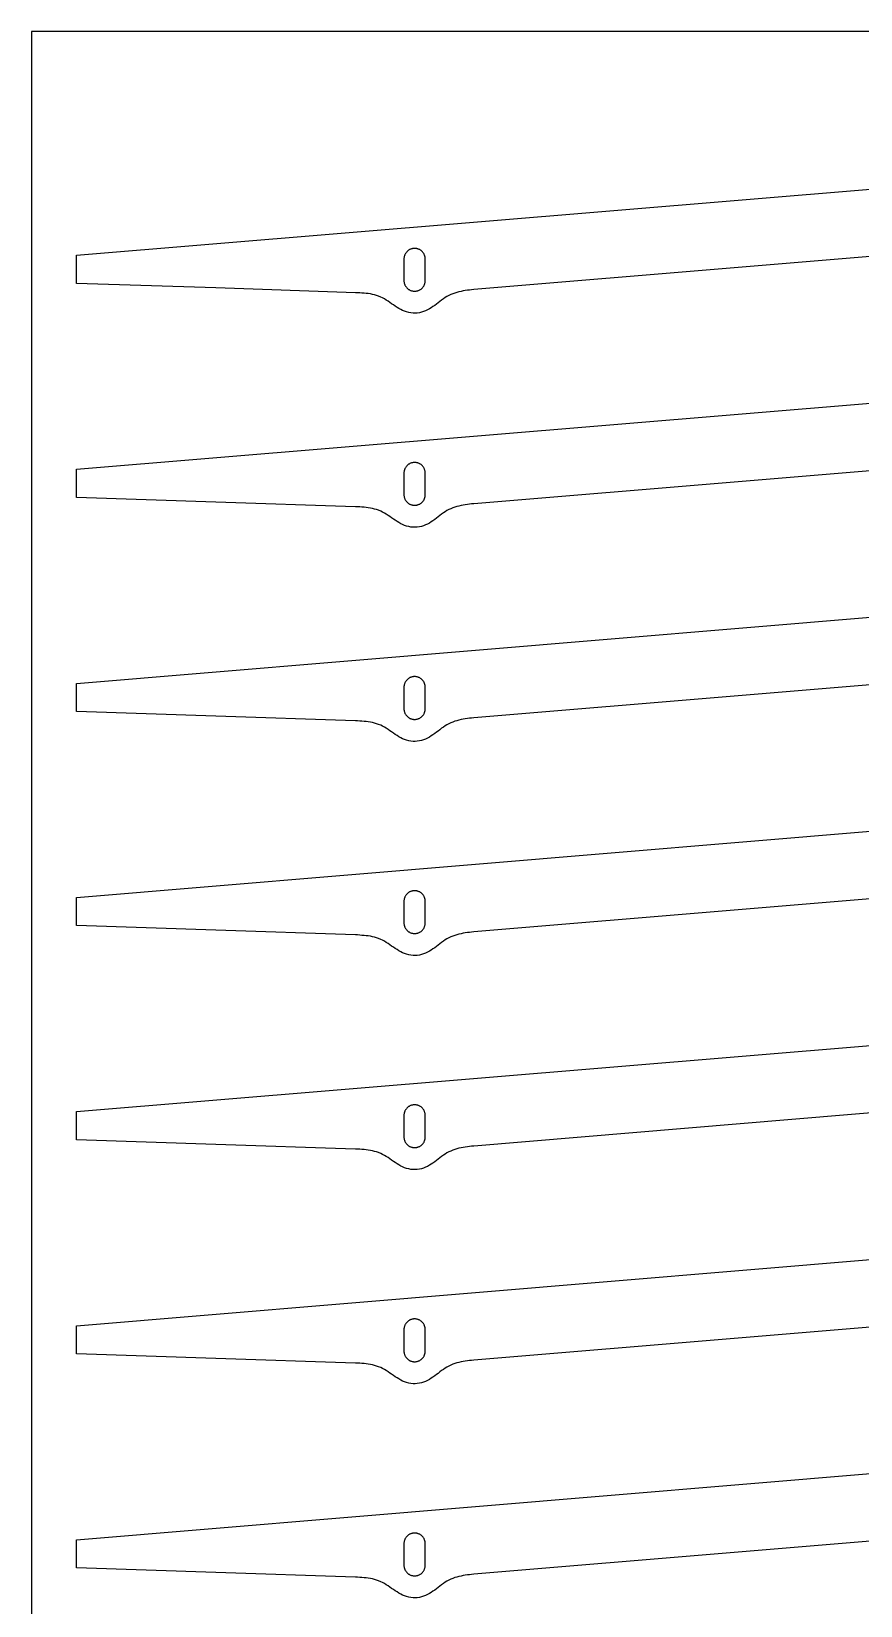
# Model space of a CAD drawing. Header units: millimetres. Extents: x 0 to 590, y 0 to 295.
# Drawn here: x 0 to 73.6, y 155.3 to 295 of the extents above; entities that cross this region are included whole.
import ezdxf

# ---------------------------------------------------------------- set-up
doc = ezdxf.new("R2010")
doc.units = ezdxf.units.MM
doc.layers.add('CUT_red', color=1, linetype='Continuous', true_color=0xff0000)
doc.layers.add('REF_delete', color=7, linetype='Continuous')

msp = doc.modelspace()

# ---------------------------------------------------------------- linework, layer by layer
at = {"layer": 'CUT_red', "true_color": 0xff0000}
for points in [[(86.54, 276.03), (39.25, 272.09), (39.06, 272.07), (38.87, 272.05), (38.68, 272.03), (38.49, 272), (38.3, 271.97), (38.12, 271.93), (37.93, 271.89), (37.75, 271.84), (37.56, 271.79), (37.38, 271.72), (37.21, 271.65), (37.04, 271.57), (36.87, 271.48), (36.71, 271.38), (36.55, 271.27), (36.4, 271.16), (36.24, 271.04), (36.09, 270.92), (35.94, 270.81), (35.79, 270.69), (35.63, 270.58), (35.48, 270.48), (35.31, 270.38), (35.14, 270.29), (34.97, 270.21), (34.79, 270.14), (34.61, 270.08), (34.43, 270.04), (34.24, 270.01), (34.05, 270), (33.86, 270), (33.67, 270.02), (33.48, 270.06), (33.29, 270.11), (33.11, 270.17), (32.94, 270.24), (32.77, 270.32), (32.6, 270.42), (32.44, 270.52), (32.28, 270.62), (32.12, 270.73), (31.96, 270.84), (31.81, 270.95), (31.65, 271.06), (31.49, 271.16), (31.33, 271.26), (31.16, 271.35), (30.99, 271.43), (30.81, 271.51), (30.63, 271.57), (30.45, 271.62), (30.27, 271.67), (30.08, 271.71), (29.89, 271.74), (29.7, 271.76), (29.51, 271.78), (29.32, 271.79), (29.13, 271.81), (28.94, 271.82), (28.75, 271.82), (16.37, 272.24), (4, 272.65), (4, 273.9), (4, 275.15), (74.81, 281.05)], [(34.95, 274.8), (34.95, 274.85), (34.95, 274.89), (34.94, 274.94), (34.93, 274.99), (34.92, 275.03), (34.91, 275.08), (34.89, 275.12), (34.88, 275.16), (34.86, 275.21), (34.84, 275.25), (34.81, 275.29), (34.79, 275.33), (34.76, 275.37), (34.73, 275.4), (34.7, 275.44), (34.67, 275.47), (34.64, 275.5), (34.6, 275.53), (34.57, 275.56), (34.53, 275.59), (34.49, 275.61), (34.45, 275.64), (34.41, 275.66), (34.36, 275.68), (34.32, 275.69), (34.28, 275.71), (34.23, 275.72), (34.19, 275.73), (34.14, 275.74), (34.09, 275.75), (34.05, 275.75), (34, 275.75), (33.95, 275.75), (33.91, 275.75), (33.86, 275.74), (33.81, 275.73), (33.77, 275.72), (33.72, 275.71), (33.68, 275.69), (33.64, 275.68), (33.59, 275.66), (33.55, 275.64), (33.51, 275.61), (33.47, 275.59), (33.43, 275.56), (33.4, 275.53), (33.36, 275.5), (33.33, 275.47), (33.3, 275.44), (33.27, 275.4), (33.24, 275.37), (33.21, 275.33), (33.19, 275.29), (33.16, 275.25), (33.14, 275.21), (33.12, 275.16), (33.11, 275.12), (33.09, 275.08), (33.08, 275.03), (33.07, 274.99), (33.06, 274.94), (33.05, 274.89), (33.05, 274.85), (33.05, 274.8), (33.05, 272.9), (33.05, 272.85), (33.05, 272.81), (33.06, 272.76), (33.07, 272.71), (33.08, 272.67), (33.09, 272.62), (33.11, 272.58), (33.12, 272.54), (33.14, 272.49), (33.16, 272.45), (33.19, 272.41), (33.21, 272.37), (33.24, 272.33), (33.27, 272.3), (33.3, 272.26), (33.33, 272.23), (33.36, 272.2), (33.4, 272.17), (33.43, 272.14), (33.47, 272.11), (33.51, 272.09), (33.55, 272.06), (33.59, 272.04), (33.64, 272.02), (33.68, 272.01), (33.72, 271.99), (33.77, 271.98), (33.81, 271.97), (33.86, 271.96), (33.91, 271.95), (33.95, 271.95), (34, 271.95), (34.05, 271.95), (34.09, 271.95), (34.14, 271.96), (34.19, 271.97), (34.23, 271.98), (34.28, 271.99), (34.32, 272.01), (34.36, 272.02), (34.41, 272.04), (34.45, 272.06), (34.49, 272.09), (34.53, 272.11), (34.57, 272.14), (34.6, 272.17), (34.64, 272.2), (34.67, 272.23), (34.7, 272.26), (34.73, 272.3), (34.76, 272.33), (34.79, 272.37), (34.81, 272.41), (34.84, 272.45), (34.86, 272.49), (34.88, 272.54), (34.89, 272.58), (34.91, 272.62), (34.92, 272.67), (34.93, 272.71), (34.94, 272.76), (34.95, 272.81), (34.95, 272.85), (34.95, 272.9), (34.95, 274.8)], [(86.54, 257.03), (39.25, 253.09), (39.06, 253.07), (38.87, 253.05), (38.68, 253.03), (38.49, 253), (38.3, 252.97), (38.12, 252.93), (37.93, 252.89), (37.75, 252.84), (37.56, 252.79), (37.38, 252.72), (37.21, 252.65), (37.04, 252.57), (36.87, 252.48), (36.71, 252.38), (36.55, 252.27), (36.4, 252.16), (36.24, 252.04), (36.09, 251.92), (35.94, 251.81), (35.79, 251.69), (35.63, 251.58), (35.48, 251.48), (35.31, 251.38), (35.14, 251.29), (34.97, 251.21), (34.79, 251.14), (34.61, 251.08), (34.43, 251.04), (34.24, 251.01), (34.05, 251), (33.86, 251), (33.67, 251.02), (33.48, 251.06), (33.29, 251.11), (33.11, 251.17), (32.94, 251.24), (32.77, 251.32), (32.6, 251.42), (32.44, 251.52), (32.28, 251.62), (32.12, 251.73), (31.96, 251.84), (31.81, 251.95), (31.65, 252.06), (31.49, 252.16), (31.33, 252.26), (31.16, 252.35), (30.99, 252.43), (30.81, 252.51), (30.63, 252.57), (30.45, 252.62), (30.27, 252.67), (30.08, 252.71), (29.89, 252.74), (29.7, 252.76), (29.51, 252.78), (29.32, 252.79), (29.13, 252.81), (28.94, 252.82), (28.75, 252.82), (16.37, 253.24), (4, 253.65), (4, 254.9), (4, 256.15), (74.81, 262.05)], [(34.95, 255.8), (34.95, 255.85), (34.95, 255.89), (34.94, 255.94), (34.93, 255.99), (34.92, 256.03), (34.91, 256.08), (34.89, 256.12), (34.88, 256.16), (34.86, 256.21), (34.84, 256.25), (34.81, 256.29), (34.79, 256.33), (34.76, 256.37), (34.73, 256.4), (34.7, 256.44), (34.67, 256.47), (34.64, 256.5), (34.6, 256.53), (34.57, 256.56), (34.53, 256.59), (34.49, 256.61), (34.45, 256.64), (34.41, 256.66), (34.36, 256.68), (34.32, 256.69), (34.28, 256.71), (34.23, 256.72), (34.19, 256.73), (34.14, 256.74), (34.09, 256.75), (34.05, 256.75), (34, 256.75), (33.95, 256.75), (33.91, 256.75), (33.86, 256.74), (33.81, 256.73), (33.77, 256.72), (33.72, 256.71), (33.68, 256.69), (33.64, 256.68), (33.59, 256.66), (33.55, 256.64), (33.51, 256.61), (33.47, 256.59), (33.43, 256.56), (33.4, 256.53), (33.36, 256.5), (33.33, 256.47), (33.3, 256.44), (33.27, 256.4), (33.24, 256.37), (33.21, 256.33), (33.19, 256.29), (33.16, 256.25), (33.14, 256.21), (33.12, 256.16), (33.11, 256.12), (33.09, 256.08), (33.08, 256.03), (33.07, 255.99), (33.06, 255.94), (33.05, 255.89), (33.05, 255.85), (33.05, 255.8), (33.05, 253.9), (33.05, 253.85), (33.05, 253.81), (33.06, 253.76), (33.07, 253.71), (33.08, 253.67), (33.09, 253.62), (33.11, 253.58), (33.12, 253.54), (33.14, 253.49), (33.16, 253.45), (33.19, 253.41), (33.21, 253.37), (33.24, 253.33), (33.27, 253.3), (33.3, 253.26), (33.33, 253.23), (33.36, 253.2), (33.4, 253.17), (33.43, 253.14), (33.47, 253.11), (33.51, 253.09), (33.55, 253.06), (33.59, 253.04), (33.64, 253.02), (33.68, 253.01), (33.72, 252.99), (33.77, 252.98), (33.81, 252.97), (33.86, 252.96), (33.91, 252.95), (33.95, 252.95), (34, 252.95), (34.05, 252.95), (34.09, 252.95), (34.14, 252.96), (34.19, 252.97), (34.23, 252.98), (34.28, 252.99), (34.32, 253.01), (34.36, 253.02), (34.41, 253.04), (34.45, 253.06), (34.49, 253.09), (34.53, 253.11), (34.57, 253.14), (34.6, 253.17), (34.64, 253.2), (34.67, 253.23), (34.7, 253.26), (34.73, 253.3), (34.76, 253.33), (34.79, 253.37), (34.81, 253.41), (34.84, 253.45), (34.86, 253.49), (34.88, 253.54), (34.89, 253.58), (34.91, 253.62), (34.92, 253.67), (34.93, 253.71), (34.94, 253.76), (34.95, 253.81), (34.95, 253.85), (34.95, 253.9), (34.95, 255.8)], [(86.54, 238.03), (39.25, 234.09), (39.06, 234.07), (38.87, 234.05), (38.68, 234.03), (38.49, 234), (38.3, 233.97), (38.12, 233.93), (37.93, 233.89), (37.75, 233.84), (37.56, 233.79), (37.38, 233.72), (37.21, 233.65), (37.04, 233.57), (36.87, 233.48), (36.71, 233.38), (36.55, 233.27), (36.4, 233.16), (36.24, 233.04), (36.09, 232.92), (35.94, 232.81), (35.79, 232.69), (35.63, 232.58), (35.48, 232.48), (35.31, 232.38), (35.14, 232.29), (34.97, 232.21), (34.79, 232.14), (34.61, 232.08), (34.43, 232.04), (34.24, 232.01), (34.05, 232), (33.86, 232), (33.67, 232.02), (33.48, 232.06), (33.29, 232.11), (33.11, 232.17), (32.94, 232.24), (32.77, 232.32), (32.6, 232.42), (32.44, 232.52), (32.28, 232.62), (32.12, 232.73), (31.96, 232.84), (31.81, 232.95), (31.65, 233.06), (31.49, 233.16), (31.33, 233.26), (31.16, 233.35), (30.99, 233.43), (30.81, 233.51), (30.63, 233.57), (30.45, 233.62), (30.27, 233.67), (30.08, 233.71), (29.89, 233.74), (29.7, 233.76), (29.51, 233.78), (29.32, 233.79), (29.13, 233.81), (28.94, 233.82), (28.75, 233.82), (16.37, 234.24), (4, 234.65), (4, 235.9), (4, 237.15), (74.81, 243.05)], [(34.95, 236.8), (34.95, 236.85), (34.95, 236.89), (34.94, 236.94), (34.93, 236.99), (34.92, 237.03), (34.91, 237.08), (34.89, 237.12), (34.88, 237.16), (34.86, 237.21), (34.84, 237.25), (34.81, 237.29), (34.79, 237.33), (34.76, 237.37), (34.73, 237.4), (34.7, 237.44), (34.67, 237.47), (34.64, 237.5), (34.6, 237.53), (34.57, 237.56), (34.53, 237.59), (34.49, 237.61), (34.45, 237.64), (34.41, 237.66), (34.36, 237.68), (34.32, 237.69), (34.28, 237.71), (34.23, 237.72), (34.19, 237.73), (34.14, 237.74), (34.09, 237.75), (34.05, 237.75), (34, 237.75), (33.95, 237.75), (33.91, 237.75), (33.86, 237.74), (33.81, 237.73), (33.77, 237.72), (33.72, 237.71), (33.68, 237.69), (33.64, 237.68), (33.59, 237.66), (33.55, 237.64), (33.51, 237.61), (33.47, 237.59), (33.43, 237.56), (33.4, 237.53), (33.36, 237.5), (33.33, 237.47), (33.3, 237.44), (33.27, 237.4), (33.24, 237.37), (33.21, 237.33), (33.19, 237.29), (33.16, 237.25), (33.14, 237.21), (33.12, 237.16), (33.11, 237.12), (33.09, 237.08), (33.08, 237.03), (33.07, 236.99), (33.06, 236.94), (33.05, 236.89), (33.05, 236.85), (33.05, 236.8), (33.05, 234.9), (33.05, 234.85), (33.05, 234.81), (33.06, 234.76), (33.07, 234.71), (33.08, 234.67), (33.09, 234.62), (33.11, 234.58), (33.12, 234.54), (33.14, 234.49), (33.16, 234.45), (33.19, 234.41), (33.21, 234.37), (33.24, 234.33), (33.27, 234.3), (33.3, 234.26), (33.33, 234.23), (33.36, 234.2), (33.4, 234.17), (33.43, 234.14), (33.47, 234.11), (33.51, 234.09), (33.55, 234.06), (33.59, 234.04), (33.64, 234.02), (33.68, 234.01), (33.72, 233.99), (33.77, 233.98), (33.81, 233.97), (33.86, 233.96), (33.91, 233.95), (33.95, 233.95), (34, 233.95), (34.05, 233.95), (34.09, 233.95), (34.14, 233.96), (34.19, 233.97), (34.23, 233.98), (34.28, 233.99), (34.32, 234.01), (34.36, 234.02), (34.41, 234.04), (34.45, 234.06), (34.49, 234.09), (34.53, 234.11), (34.57, 234.14), (34.6, 234.17), (34.64, 234.2), (34.67, 234.23), (34.7, 234.26), (34.73, 234.3), (34.76, 234.33), (34.79, 234.37), (34.81, 234.41), (34.84, 234.45), (34.86, 234.49), (34.88, 234.54), (34.89, 234.58), (34.91, 234.62), (34.92, 234.67), (34.93, 234.71), (34.94, 234.76), (34.95, 234.81), (34.95, 234.85), (34.95, 234.9), (34.95, 236.8)], [(86.54, 219.03), (39.25, 215.09), (39.06, 215.07), (38.87, 215.05), (38.68, 215.03), (38.49, 215), (38.3, 214.97), (38.12, 214.93), (37.93, 214.89), (37.75, 214.84), (37.56, 214.79), (37.38, 214.72), (37.21, 214.65), (37.04, 214.57), (36.87, 214.48), (36.71, 214.38), (36.55, 214.27), (36.4, 214.16), (36.24, 214.04), (36.09, 213.92), (35.94, 213.81), (35.79, 213.69), (35.63, 213.58), (35.48, 213.48), (35.31, 213.38), (35.14, 213.29), (34.97, 213.21), (34.79, 213.14), (34.61, 213.08), (34.43, 213.04), (34.24, 213.01), (34.05, 213), (33.86, 213), (33.67, 213.02), (33.48, 213.06), (33.29, 213.11), (33.11, 213.17), (32.94, 213.24), (32.77, 213.32), (32.6, 213.42), (32.44, 213.52), (32.28, 213.62), (32.12, 213.73), (31.96, 213.84), (31.81, 213.95), (31.65, 214.06), (31.49, 214.16), (31.33, 214.26), (31.16, 214.35), (30.99, 214.43), (30.81, 214.51), (30.63, 214.57), (30.45, 214.62), (30.27, 214.67), (30.08, 214.71), (29.89, 214.74), (29.7, 214.76), (29.51, 214.78), (29.32, 214.79), (29.13, 214.81), (28.94, 214.82), (28.75, 214.82), (16.37, 215.24), (4, 215.65), (4, 216.9), (4, 218.15), (74.81, 224.05)], [(34.95, 217.8), (34.95, 217.85), (34.95, 217.89), (34.94, 217.94), (34.93, 217.99), (34.92, 218.03), (34.91, 218.08), (34.89, 218.12), (34.88, 218.16), (34.86, 218.21), (34.84, 218.25), (34.81, 218.29), (34.79, 218.33), (34.76, 218.37), (34.73, 218.4), (34.7, 218.44), (34.67, 218.47), (34.64, 218.5), (34.6, 218.53), (34.57, 218.56), (34.53, 218.59), (34.49, 218.61), (34.45, 218.64), (34.41, 218.66), (34.36, 218.68), (34.32, 218.69), (34.28, 218.71), (34.23, 218.72), (34.19, 218.73), (34.14, 218.74), (34.09, 218.75), (34.05, 218.75), (34, 218.75), (33.95, 218.75), (33.91, 218.75), (33.86, 218.74), (33.81, 218.73), (33.77, 218.72), (33.72, 218.71), (33.68, 218.69), (33.64, 218.68), (33.59, 218.66), (33.55, 218.64), (33.51, 218.61), (33.47, 218.59), (33.43, 218.56), (33.4, 218.53), (33.36, 218.5), (33.33, 218.47), (33.3, 218.44), (33.27, 218.4), (33.24, 218.37), (33.21, 218.33), (33.19, 218.29), (33.16, 218.25), (33.14, 218.21), (33.12, 218.16), (33.11, 218.12), (33.09, 218.08), (33.08, 218.03), (33.07, 217.99), (33.06, 217.94), (33.05, 217.89), (33.05, 217.85), (33.05, 217.8), (33.05, 215.9), (33.05, 215.85), (33.05, 215.81), (33.06, 215.76), (33.07, 215.71), (33.08, 215.67), (33.09, 215.62), (33.11, 215.58), (33.12, 215.54), (33.14, 215.49), (33.16, 215.45), (33.19, 215.41), (33.21, 215.37), (33.24, 215.33), (33.27, 215.3), (33.3, 215.26), (33.33, 215.23), (33.36, 215.2), (33.4, 215.17), (33.43, 215.14), (33.47, 215.11), (33.51, 215.09), (33.55, 215.06), (33.59, 215.04), (33.64, 215.02), (33.68, 215.01), (33.72, 214.99), (33.77, 214.98), (33.81, 214.97), (33.86, 214.96), (33.91, 214.95), (33.95, 214.95), (34, 214.95), (34.05, 214.95), (34.09, 214.95), (34.14, 214.96), (34.19, 214.97), (34.23, 214.98), (34.28, 214.99), (34.32, 215.01), (34.36, 215.02), (34.41, 215.04), (34.45, 215.06), (34.49, 215.09), (34.53, 215.11), (34.57, 215.14), (34.6, 215.17), (34.64, 215.2), (34.67, 215.23), (34.7, 215.26), (34.73, 215.3), (34.76, 215.33), (34.79, 215.37), (34.81, 215.41), (34.84, 215.45), (34.86, 215.49), (34.88, 215.54), (34.89, 215.58), (34.91, 215.62), (34.92, 215.67), (34.93, 215.71), (34.94, 215.76), (34.95, 215.81), (34.95, 215.85), (34.95, 215.9), (34.95, 217.8)], [(86.54, 200.03), (39.25, 196.09), (39.06, 196.07), (38.87, 196.05), (38.68, 196.03), (38.49, 196), (38.3, 195.97), (38.12, 195.93), (37.93, 195.89), (37.75, 195.84), (37.56, 195.79), (37.38, 195.72), (37.21, 195.65), (37.04, 195.57), (36.87, 195.48), (36.71, 195.38), (36.55, 195.27), (36.4, 195.16), (36.24, 195.04), (36.09, 194.92), (35.94, 194.81), (35.79, 194.69), (35.63, 194.58), (35.48, 194.48), (35.31, 194.38), (35.14, 194.29), (34.97, 194.21), (34.79, 194.14), (34.61, 194.08), (34.43, 194.04), (34.24, 194.01), (34.05, 194), (33.86, 194), (33.67, 194.02), (33.48, 194.06), (33.29, 194.11), (33.11, 194.17), (32.94, 194.24), (32.77, 194.32), (32.6, 194.42), (32.44, 194.52), (32.28, 194.62), (32.12, 194.73), (31.96, 194.84), (31.81, 194.95), (31.65, 195.06), (31.49, 195.16), (31.33, 195.26), (31.16, 195.35), (30.99, 195.43), (30.81, 195.51), (30.63, 195.57), (30.45, 195.62), (30.27, 195.67), (30.08, 195.71), (29.89, 195.74), (29.7, 195.76), (29.51, 195.78), (29.32, 195.79), (29.13, 195.81), (28.94, 195.82), (28.75, 195.82), (16.37, 196.24), (4, 196.65), (4, 197.9), (4, 199.15), (74.81, 205.05)], [(34.95, 198.8), (34.95, 198.85), (34.95, 198.89), (34.94, 198.94), (34.93, 198.99), (34.92, 199.03), (34.91, 199.08), (34.89, 199.12), (34.88, 199.16), (34.86, 199.21), (34.84, 199.25), (34.81, 199.29), (34.79, 199.33), (34.76, 199.37), (34.73, 199.4), (34.7, 199.44), (34.67, 199.47), (34.64, 199.5), (34.6, 199.53), (34.57, 199.56), (34.53, 199.59), (34.49, 199.61), (34.45, 199.64), (34.41, 199.66), (34.36, 199.68), (34.32, 199.69), (34.28, 199.71), (34.23, 199.72), (34.19, 199.73), (34.14, 199.74), (34.09, 199.75), (34.05, 199.75), (34, 199.75), (33.95, 199.75), (33.91, 199.75), (33.86, 199.74), (33.81, 199.73), (33.77, 199.72), (33.72, 199.71), (33.68, 199.69), (33.64, 199.68), (33.59, 199.66), (33.55, 199.64), (33.51, 199.61), (33.47, 199.59), (33.43, 199.56), (33.4, 199.53), (33.36, 199.5), (33.33, 199.47), (33.3, 199.44), (33.27, 199.4), (33.24, 199.37), (33.21, 199.33), (33.19, 199.29), (33.16, 199.25), (33.14, 199.21), (33.12, 199.16), (33.11, 199.12), (33.09, 199.08), (33.08, 199.03), (33.07, 198.99), (33.06, 198.94), (33.05, 198.89), (33.05, 198.85), (33.05, 198.8), (33.05, 196.9), (33.05, 196.85), (33.05, 196.81), (33.06, 196.76), (33.07, 196.71), (33.08, 196.67), (33.09, 196.62), (33.11, 196.58), (33.12, 196.54), (33.14, 196.49), (33.16, 196.45), (33.19, 196.41), (33.21, 196.37), (33.24, 196.33), (33.27, 196.3), (33.3, 196.26), (33.33, 196.23), (33.36, 196.2), (33.4, 196.17), (33.43, 196.14), (33.47, 196.11), (33.51, 196.09), (33.55, 196.06), (33.59, 196.04), (33.64, 196.02), (33.68, 196.01), (33.72, 195.99), (33.77, 195.98), (33.81, 195.97), (33.86, 195.96), (33.91, 195.95), (33.95, 195.95), (34, 195.95), (34.05, 195.95), (34.09, 195.95), (34.14, 195.96), (34.19, 195.97), (34.23, 195.98), (34.28, 195.99), (34.32, 196.01), (34.36, 196.02), (34.41, 196.04), (34.45, 196.06), (34.49, 196.09), (34.53, 196.11), (34.57, 196.14), (34.6, 196.17), (34.64, 196.2), (34.67, 196.23), (34.7, 196.26), (34.73, 196.3), (34.76, 196.33), (34.79, 196.37), (34.81, 196.41), (34.84, 196.45), (34.86, 196.49), (34.88, 196.54), (34.89, 196.58), (34.91, 196.62), (34.92, 196.67), (34.93, 196.71), (34.94, 196.76), (34.95, 196.81), (34.95, 196.85), (34.95, 196.9), (34.95, 198.8)], [(86.54, 181.03), (39.25, 177.09), (39.06, 177.07), (38.87, 177.05), (38.68, 177.03), (38.49, 177), (38.3, 176.97), (38.12, 176.93), (37.93, 176.89), (37.75, 176.84), (37.56, 176.79), (37.38, 176.72), (37.21, 176.65), (37.04, 176.57), (36.87, 176.48), (36.71, 176.38), (36.55, 176.27), (36.4, 176.16), (36.24, 176.04), (36.09, 175.92), (35.94, 175.81), (35.79, 175.69), (35.63, 175.58), (35.48, 175.48), (35.31, 175.38), (35.14, 175.29), (34.97, 175.21), (34.79, 175.14), (34.61, 175.08), (34.43, 175.04), (34.24, 175.01), (34.05, 175), (33.86, 175), (33.67, 175.02), (33.48, 175.06), (33.29, 175.11), (33.11, 175.17), (32.94, 175.24), (32.77, 175.32), (32.6, 175.42), (32.44, 175.52), (32.28, 175.62), (32.12, 175.73), (31.96, 175.84), (31.81, 175.95), (31.65, 176.06), (31.49, 176.16), (31.33, 176.26), (31.16, 176.35), (30.99, 176.43), (30.81, 176.51), (30.63, 176.57), (30.45, 176.62), (30.27, 176.67), (30.08, 176.71), (29.89, 176.74), (29.7, 176.76), (29.51, 176.78), (29.32, 176.79), (29.13, 176.81), (28.94, 176.82), (28.75, 176.82), (16.37, 177.24), (4, 177.65), (4, 178.9), (4, 180.15), (74.81, 186.05)], [(34.95, 179.8), (34.95, 179.85), (34.95, 179.89), (34.94, 179.94), (34.93, 179.99), (34.92, 180.03), (34.91, 180.08), (34.89, 180.12), (34.88, 180.16), (34.86, 180.21), (34.84, 180.25), (34.81, 180.29), (34.79, 180.33), (34.76, 180.37), (34.73, 180.4), (34.7, 180.44), (34.67, 180.47), (34.64, 180.5), (34.6, 180.53), (34.57, 180.56), (34.53, 180.59), (34.49, 180.61), (34.45, 180.64), (34.41, 180.66), (34.36, 180.68), (34.32, 180.69), (34.28, 180.71), (34.23, 180.72), (34.19, 180.73), (34.14, 180.74), (34.09, 180.75), (34.05, 180.75), (34, 180.75), (33.95, 180.75), (33.91, 180.75), (33.86, 180.74), (33.81, 180.73), (33.77, 180.72), (33.72, 180.71), (33.68, 180.69), (33.64, 180.68), (33.59, 180.66), (33.55, 180.64), (33.51, 180.61), (33.47, 180.59), (33.43, 180.56), (33.4, 180.53), (33.36, 180.5), (33.33, 180.47), (33.3, 180.44), (33.27, 180.4), (33.24, 180.37), (33.21, 180.33), (33.19, 180.29), (33.16, 180.25), (33.14, 180.21), (33.12, 180.16), (33.11, 180.12), (33.09, 180.08), (33.08, 180.03), (33.07, 179.99), (33.06, 179.94), (33.05, 179.89), (33.05, 179.85), (33.05, 179.8), (33.05, 177.9), (33.05, 177.85), (33.05, 177.81), (33.06, 177.76), (33.07, 177.71), (33.08, 177.67), (33.09, 177.62), (33.11, 177.58), (33.12, 177.54), (33.14, 177.49), (33.16, 177.45), (33.19, 177.41), (33.21, 177.37), (33.24, 177.33), (33.27, 177.3), (33.3, 177.26), (33.33, 177.23), (33.36, 177.2), (33.4, 177.17), (33.43, 177.14), (33.47, 177.11), (33.51, 177.09), (33.55, 177.06), (33.59, 177.04), (33.64, 177.02), (33.68, 177.01), (33.72, 176.99), (33.77, 176.98), (33.81, 176.97), (33.86, 176.96), (33.91, 176.95), (33.95, 176.95), (34, 176.95), (34.05, 176.95), (34.09, 176.95), (34.14, 176.96), (34.19, 176.97), (34.23, 176.98), (34.28, 176.99), (34.32, 177.01), (34.36, 177.02), (34.41, 177.04), (34.45, 177.06), (34.49, 177.09), (34.53, 177.11), (34.57, 177.14), (34.6, 177.17), (34.64, 177.2), (34.67, 177.23), (34.7, 177.26), (34.73, 177.3), (34.76, 177.33), (34.79, 177.37), (34.81, 177.41), (34.84, 177.45), (34.86, 177.49), (34.88, 177.54), (34.89, 177.58), (34.91, 177.62), (34.92, 177.67), (34.93, 177.71), (34.94, 177.76), (34.95, 177.81), (34.95, 177.85), (34.95, 177.9), (34.95, 179.8)], [(86.54, 162.03), (39.25, 158.09), (39.06, 158.07), (38.87, 158.05), (38.68, 158.03), (38.49, 158), (38.3, 157.97), (38.12, 157.93), (37.93, 157.89), (37.75, 157.84), (37.56, 157.79), (37.38, 157.72), (37.21, 157.65), (37.04, 157.57), (36.87, 157.48), (36.71, 157.38), (36.55, 157.27), (36.4, 157.16), (36.24, 157.04), (36.09, 156.92), (35.94, 156.81), (35.79, 156.69), (35.63, 156.58), (35.48, 156.48), (35.31, 156.38), (35.14, 156.29), (34.97, 156.21), (34.79, 156.14), (34.61, 156.08), (34.43, 156.04), (34.24, 156.01), (34.05, 156), (33.86, 156), (33.67, 156.02), (33.48, 156.06), (33.29, 156.11), (33.11, 156.17), (32.94, 156.24), (32.77, 156.32), (32.6, 156.42), (32.44, 156.52), (32.28, 156.62), (32.12, 156.73), (31.96, 156.84), (31.81, 156.95), (31.65, 157.06), (31.49, 157.16), (31.33, 157.26), (31.16, 157.35), (30.99, 157.43), (30.81, 157.51), (30.63, 157.57), (30.45, 157.62), (30.27, 157.67), (30.08, 157.71), (29.89, 157.74), (29.7, 157.76), (29.51, 157.78), (29.32, 157.79), (29.13, 157.81), (28.94, 157.82), (28.75, 157.82), (16.37, 158.24), (4, 158.65), (4, 159.9), (4, 161.15), (74.81, 167.05)], [(34.95, 160.8), (34.95, 160.85), (34.95, 160.89), (34.94, 160.94), (34.93, 160.99), (34.92, 161.03), (34.91, 161.08), (34.89, 161.12), (34.88, 161.16), (34.86, 161.21), (34.84, 161.25), (34.81, 161.29), (34.79, 161.33), (34.76, 161.37), (34.73, 161.4), (34.7, 161.44), (34.67, 161.47), (34.64, 161.5), (34.6, 161.53), (34.57, 161.56), (34.53, 161.59), (34.49, 161.61), (34.45, 161.64), (34.41, 161.66), (34.36, 161.68), (34.32, 161.69), (34.28, 161.71), (34.23, 161.72), (34.19, 161.73), (34.14, 161.74), (34.09, 161.75), (34.05, 161.75), (34, 161.75), (33.95, 161.75), (33.91, 161.75), (33.86, 161.74), (33.81, 161.73), (33.77, 161.72), (33.72, 161.71), (33.68, 161.69), (33.64, 161.68), (33.59, 161.66), (33.55, 161.64), (33.51, 161.61), (33.47, 161.59), (33.43, 161.56), (33.4, 161.53), (33.36, 161.5), (33.33, 161.47), (33.3, 161.44), (33.27, 161.4), (33.24, 161.37), (33.21, 161.33), (33.19, 161.29), (33.16, 161.25), (33.14, 161.21), (33.12, 161.16), (33.11, 161.12), (33.09, 161.08), (33.08, 161.03), (33.07, 160.99), (33.06, 160.94), (33.05, 160.89), (33.05, 160.85), (33.05, 160.8), (33.05, 158.9), (33.05, 158.85), (33.05, 158.81), (33.06, 158.76), (33.07, 158.71), (33.08, 158.67), (33.09, 158.62), (33.11, 158.58), (33.12, 158.54), (33.14, 158.49), (33.16, 158.45), (33.19, 158.41), (33.21, 158.37), (33.24, 158.33), (33.27, 158.3), (33.3, 158.26), (33.33, 158.23), (33.36, 158.2), (33.4, 158.17), (33.43, 158.14), (33.47, 158.11), (33.51, 158.09), (33.55, 158.06), (33.59, 158.04), (33.64, 158.02), (33.68, 158.01), (33.72, 157.99), (33.77, 157.98), (33.81, 157.97), (33.86, 157.96), (33.91, 157.95), (33.95, 157.95), (34, 157.95), (34.05, 157.95), (34.09, 157.95), (34.14, 157.96), (34.19, 157.97), (34.23, 157.98), (34.28, 157.99), (34.32, 158.01), (34.36, 158.02), (34.41, 158.04), (34.45, 158.06), (34.49, 158.09), (34.53, 158.11), (34.57, 158.14), (34.6, 158.17), (34.64, 158.2), (34.67, 158.23), (34.7, 158.26), (34.73, 158.3), (34.76, 158.33), (34.79, 158.37), (34.81, 158.41), (34.84, 158.45), (34.86, 158.49), (34.88, 158.54), (34.89, 158.58), (34.91, 158.62), (34.92, 158.67), (34.93, 158.71), (34.94, 158.76), (34.95, 158.81), (34.95, 158.85), (34.95, 158.9), (34.95, 160.8)]]:
    msp.add_lwpolyline(points, dxfattribs=at)
at = {"layer": 'REF_delete'}
msp.add_lwpolyline([(590, 0), (590, 295), (0, 295), (0, 0), (590, 0)], dxfattribs=at)

doc.saveas('drawing.dxf')
